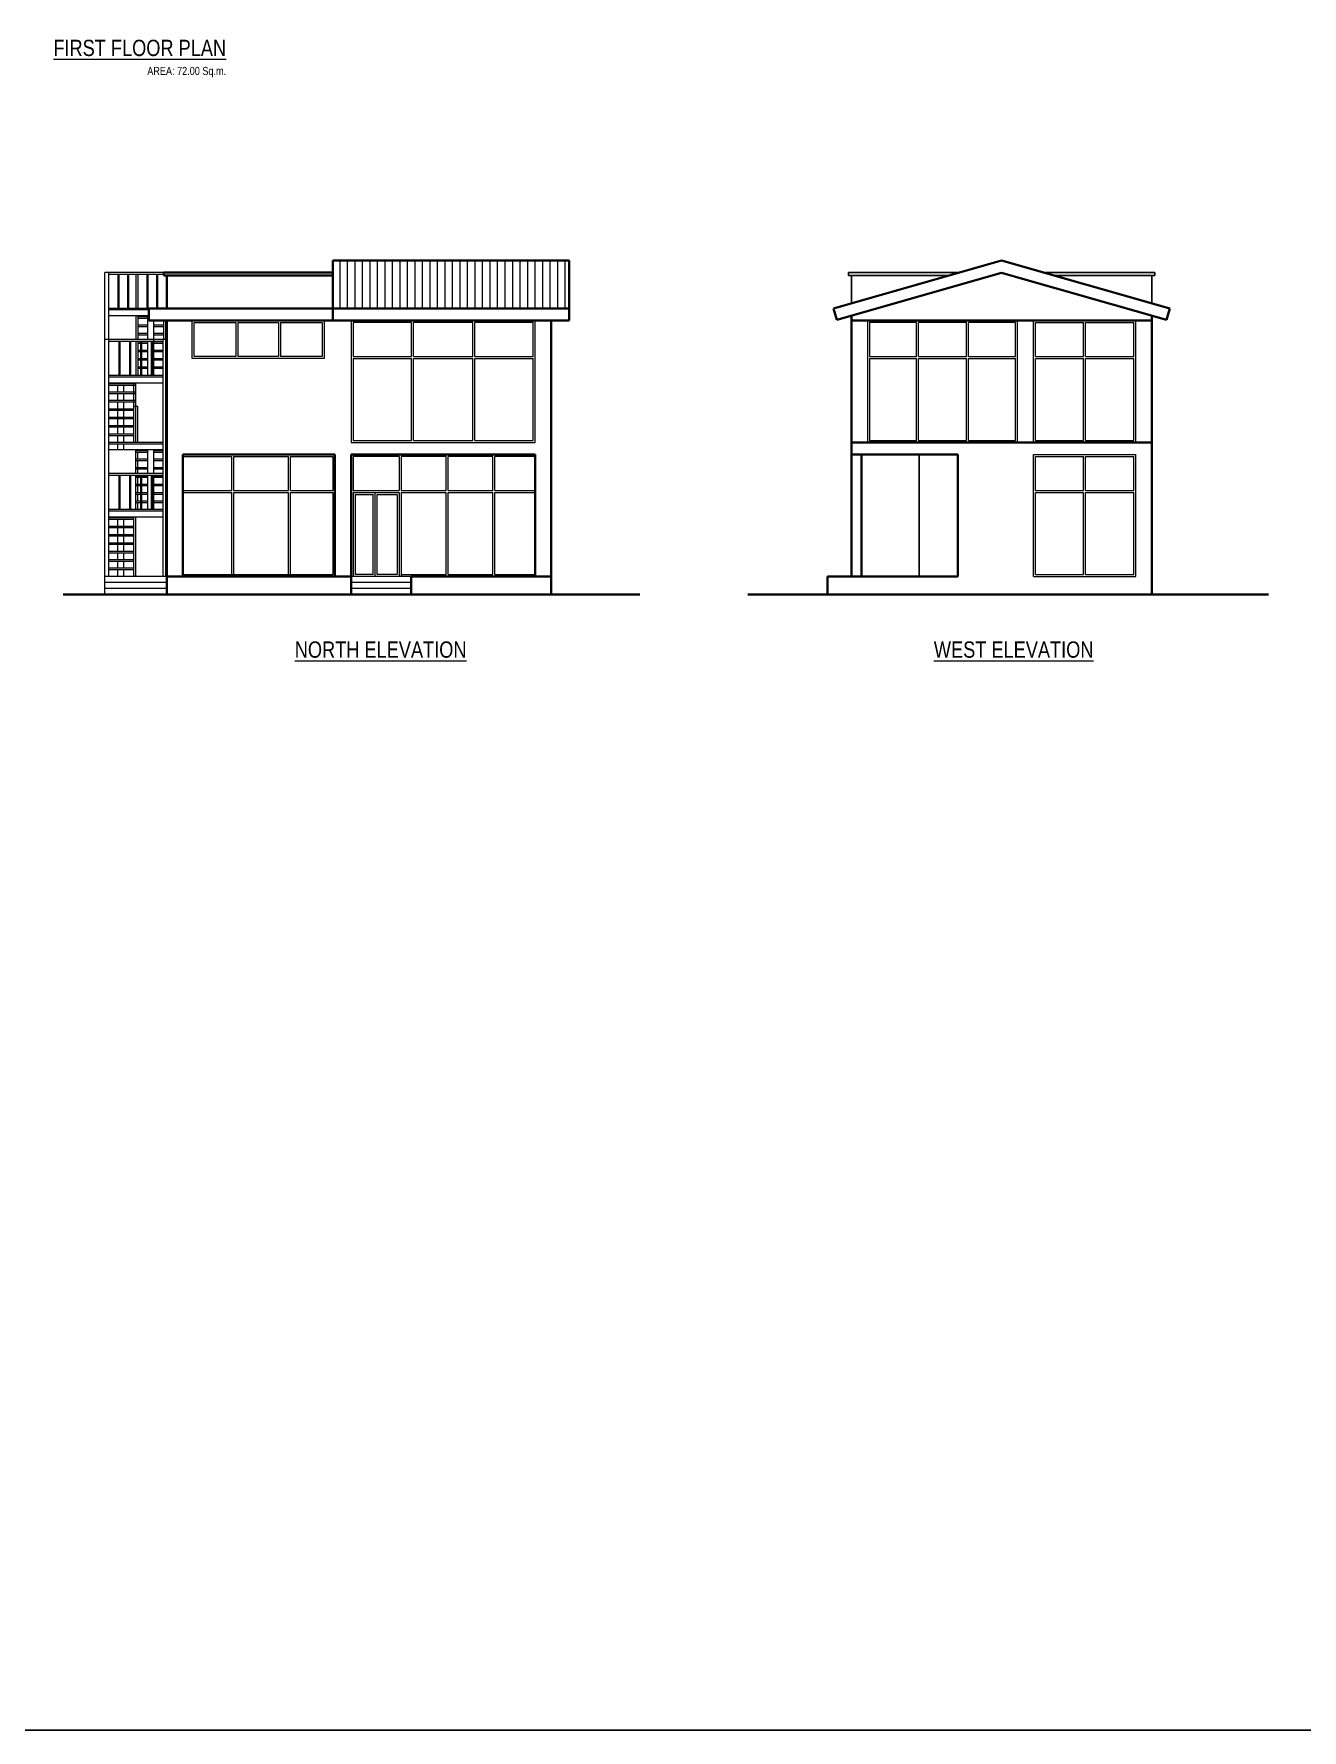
# Model space of a CAD drawing. Header units: millimetres. Extents: x 19543921 to 20171754, y -3528062 to -3222959.
# Drawn here: x 19633416 to 19665093, y -3316694 to -3274323 of the extents above; entities that cross this region are included whole.
import ezdxf

# ---------------------------------------------------------------- set-up
doc = ezdxf.new("R2010")
doc.units = ezdxf.units.MM
doc.header["$MEASUREMENT"] = 0
for name, color, linetype, lineweight in [('ele 1', 24, 'Continuous', 35), ('ele 2', 105, 'Continuous', 25), ('hach', 8, 'Continuous', 0), ('HACTH', 9, 'Continuous', 9), ('Staircase', 6, 'Continuous', 13), ('text', 142, 'Continuous', 9), ('wall', 1, 'Continuous', 35), ('Windows', 4, 'Continuous', 13)]:
    doc.layers.add(name, color=color, linetype=linetype, lineweight=lineweight)
doc.styles.add('DIM', font='arial.ttf', dxfattribs={"width": 0.8, "height": 45})

msp = doc.modelspace()

# ---------------------------------------------------------------- hatches: boundary and pattern name
at = {"layer": 'hach', "linetype": 'Continuous', "ltscale": 1000}
h = msp.add_hatch(dxfattribs=at)
h.set_pattern_fill('ANSI31', color=256, scale=1500, angle=45)
h.set_pattern_definition([(90, (5686.55, -1073.98), (-187.5, 0), [])])
h.paths.add_polyline_path([(19646786, -3281180.6), (19646786, -3279980.6), (19640885.4, -3279980.6), (19640885.4, -3281180.6)])

# ---------------------------------------------------------------- linework, layer by layer
at = {"linetype": 'Continuous', "ltscale": 1000}
msp.add_lwpolyline([(19609825.8, -3238768.8), (19700283.1, -3238768.8), (19700283.1, -3316694.1), (19609825.8, -3316694.1)], close=True, dxfattribs=at)
at = {"layer": 'ele 1', "linetype": 'Continuous', "ltscale": 1000}
for p, q in [((19636661, -3280280.6), (19636661, -3280355.6)), ((19640885.4, -3280280.6), (19636661, -3280280.6)), ((19646786, -3279980.6), (19640885.4, -3279980.6)), ((19640885.4, -3281180.6), (19640885.4, -3279980.6)), ((19646786, -3281180.6), (19646786, -3279980.6)), ((19657588.4, -3279980.6), (19653388.4, -3281180.6)), ((19657588.4, -3280292.6), (19653470.8, -3281469.1)), ((19661788.4, -3281180.6), (19657588.4, -3279980.6)), ((19661705.9, -3281469.1), (19657588.4, -3280292.6)), ((19640885.4, -3280355.6), (19636661, -3280355.6)), ((19636736, -3281180.6), (19636286, -3281180.6)), ((19636286, -3281180.6), (19636286, -3281480.6)), ((19640885.4, -3281180.6), (19636736, -3281180.6)), ((19640885.4, -3281180.6), (19646786, -3281180.6)), ((19640885.4, -3281180.6), (19640885.4, -3281480.6)), ((19646786, -3281480.6), (19646786, -3281180.6)), ((19653388.4, -3281180.6), (19653470.8, -3281469.1)), ((19661788.4, -3281180.6), (19661705.9, -3281469.1)), ((19646786, -3281480.6), (19636286, -3281480.6)), ((19646336, -3281480.6), (19646336, -3287880.6)), ((19653838.4, -3281364), (19653838.4, -3284830.6)), ((19661338.4, -3281480.6), (19653838.4, -3281480.6)), ((19661338.4, -3281364), (19661338.4, -3288330.6)), ((19661338.4, -3284530.6), (19653838.4, -3284530.6)), ((19640933.5, -3284830.6), (19637136, -3284830.6)), ((19640936.2, -3287880.6), (19640936.2, -3284830.6)), ((19645936, -3284830.6), (19641336.2, -3284830.6)), ((19641336.2, -3287880.6), (19641336.2, -3284830.6)), ((19645936, -3284830.6), (19645936, -3287880.6)), ((19656496, -3284830.6), (19653838.4, -3284830.6)), ((19656496, -3287880.6), (19656496, -3284830.6)), ((19653238.4, -3287880.6), (19653238.4, -3288330.6)), ((19653838.4, -3287880.6), (19653238.4, -3287880.6)), ((19653838.4, -3287880.6), (19656496, -3287880.6))]:
    msp.add_line(p, q, dxfattribs=at)
for points in [[(19636736, -3281180.6), (19636736, -3280355.6)], [(19636736, -3287880.6), (19636736, -3284830.6), (19636736, -3284530.6), (19636736, -3281480.6)], [(19637136, -3287880.6), (19637136, -3284830.6)]]:
    msp.add_lwpolyline(points, dxfattribs=at)
msp.add_lwpolyline([(19653838.4, -3284830.6), (19654088.4, -3284830.6), (19654088.4, -3287880.6), (19653838.4, -3287880.6)], close=True, dxfattribs=at)
at = {"layer": 'ele 2', "linetype": 'Continuous', "ltscale": 1000}
for p, q in [((19653763.4, -3280280.6), (19653763.4, -3280355.6)), ((19656538.4, -3280280.6), (19653763.4, -3280280.6)), ((19661413.4, -3280280.6), (19658638.4, -3280280.6)), ((19661413.4, -3280280.6), (19661413.4, -3280355.6)), ((19656275.9, -3280355.6), (19653763.4, -3280355.6)), ((19653838.4, -3281052), (19653838.4, -3280355.6)), ((19661413.4, -3280355.6), (19658900.9, -3280355.6)), ((19661338.4, -3281052), (19661338.4, -3280355.6)), ((19655528.4, -3284830.6), (19655528.4, -3287880.6))]:
    msp.add_line(p, q, dxfattribs=at)
at = {"layer": 'HACTH', "linetype": 'Continuous', "ltscale": 1000}
for p, q in [((19635285.3, -3280280.6), (19635185.3, -3280280.6)), ((19635185.3, -3281955.6), (19635185.3, -3280280.6)), ((19636661, -3280280.6), (19635285.3, -3280280.6)), ((19635285.3, -3281955.6), (19635285.3, -3280280.6)), ((19635285.3, -3281210.6), (19635285.3, -3280280.6)), ((19636661, -3280330.6), (19635285.3, -3280330.6)), ((19635514, -3280330.6), (19635514, -3281180.6)), ((19635539, -3280330.6), (19635539, -3281180.6)), ((19635755.9, -3280330.6), (19635755.9, -3281180.6)), ((19635780.9, -3280330.6), (19635780.9, -3281180.6)), ((19635960.3, -3280330.6), (19635960.3, -3281180.6)), ((19636010.3, -3280330.6), (19636010.3, -3281180.6)), ((19636239.7, -3280330.6), (19636239.7, -3281180.6)), ((19636264.7, -3280330.6), (19636264.7, -3281180.6)), ((19636481.6, -3280330.6), (19636481.6, -3281180.6)), ((19636506.6, -3280330.6), (19636506.6, -3281180.6)), ((19635285.3, -3281360.6), (19635285.3, -3281210.6)), ((19635960.3, -3281360.6), (19635960.3, -3281955.6)), ((19636010.3, -3281360.6), (19636010.3, -3281955.6)), ((19636260.6, -3281955.6), (19636260.6, -3281360.6)), ((19636410.6, -3282855.6), (19636410.6, -3281480.6)), ((19635960.3, -3282005.6), (19635960.3, -3282855.6)), ((19636010.3, -3282005.6), (19636010.3, -3282855.6)), ((19636260.6, -3282855.6), (19636260.6, -3282005.6)), ((19635510, -3283065), (19635510, -3283035.6)), ((19635510, -3283274.3), (19635510, -3283095)), ((19635510, -3283483.7), (19635510, -3283304.3)), ((19635660, -3283065), (19635660, -3283035.6)), ((19635660, -3283274.3), (19635660, -3283095)), ((19635660, -3283483.7), (19635660, -3283304.3)), ((19635910.3, -3283630.6), (19635910.3, -3283035.6)), ((19635960.3, -3284530.6), (19635960.3, -3283035.6)), ((19635510, -3283693.1), (19635510, -3283513.7)), ((19635510, -3283902.5), (19635510, -3283723.1)), ((19635660, -3283693.1), (19635660, -3283513.7)), ((19635660, -3283902.5), (19635660, -3283723.1)), ((19636010.3, -3283630.6), (19635910.3, -3283630.6)), ((19635910.3, -3284530.6), (19635910.3, -3283630.6)), ((19636010.3, -3284530.6), (19636010.3, -3283630.6)), ((19635510, -3284111.8), (19635510, -3283932.5)), ((19635510, -3284321.2), (19635510, -3284141.8)), ((19635660, -3284111.8), (19635660, -3283932.5)), ((19635660, -3284321.2), (19635660, -3284141.8)), ((19635510, -3284530.6), (19635510, -3284351.2)), ((19635510, -3284710.6), (19635510, -3284560.6)), ((19635660, -3284530.6), (19635660, -3284351.2)), ((19635660, -3284710.6), (19635660, -3284560.6)), ((19636636, -3284710.6), (19635285.3, -3284710.6)), ((19635960.3, -3285305.6), (19635960.3, -3284710.6)), ((19636010.3, -3284740), (19636010.3, -3284710.6)), ((19636010.3, -3284949.3), (19636010.3, -3284770)), ((19636010.3, -3285158.7), (19636010.3, -3284979.3)), ((19636260.6, -3284740), (19636260.6, -3284710.6)), ((19636260.6, -3285305.6), (19636260.6, -3284740)), ((19636410.6, -3284740), (19636410.6, -3284710.6)), ((19636410.6, -3285305.6), (19636410.6, -3284740)), ((19635960.3, -3286205.6), (19635960.3, -3285355.6)), ((19636010.3, -3285305.6), (19636010.3, -3285188.7)), ((19636010.3, -3285368.1), (19636010.3, -3285355.6)), ((19636010.3, -3285577.5), (19636010.3, -3285398.1)), ((19636260.6, -3286205.6), (19636260.6, -3285355.6)), ((19636410.6, -3286205.6), (19636410.6, -3285355.6)), ((19636010.3, -3285786.8), (19636010.3, -3285607.5)), ((19636010.3, -3285996.2), (19636010.3, -3285816.8)), ((19636010.3, -3286205.6), (19636010.3, -3286026.2)), ((19635510, -3286415), (19635510, -3286385.6)), ((19635510, -3286624.3), (19635510, -3286445)), ((19635510, -3286833.7), (19635510, -3286654.3)), ((19635660, -3286415), (19635660, -3286385.6)), ((19635660, -3286624.3), (19635660, -3286445)), ((19635660, -3286833.7), (19635660, -3286654.3)), ((19635910.3, -3287880.6), (19635910.3, -3286385.6)), ((19635960.3, -3287880.6), (19635960.3, -3286385.6)), ((19635510, -3287043.1), (19635510, -3286863.7)), ((19635510, -3287252.5), (19635510, -3287073.1)), ((19635660, -3287043.1), (19635660, -3286863.7)), ((19635660, -3287252.5), (19635660, -3287073.1)), ((19635510, -3287461.8), (19635510, -3287282.5)), ((19635510, -3287671.2), (19635510, -3287491.8)), ((19635660, -3287461.8), (19635660, -3287282.5)), ((19635660, -3287671.2), (19635660, -3287491.8)), ((19635510, -3287880.6), (19635510, -3287701.2)), ((19635660, -3287880.6), (19635660, -3287701.2))]:
    msp.add_line(p, q, dxfattribs=at)
for points in [[(19636286, -3281180.6), (19635285.3, -3281180.6)], [(19635285.3, -3281210.6), (19635960.3, -3281210.6)], [(19635285.3, -3281360.6), (19635960.3, -3281360.6)], [(19635960.3, -3281210.6), (19636286, -3281210.6)], [(19635960.3, -3281360.6), (19636286, -3281360.6)], [(19636260.6, -3281390), (19636010.3, -3281390)], [(19636010.3, -3281420), (19636260.6, -3281420)], [(19636260.6, -3281599.3), (19636010.3, -3281599.3)], [(19636661, -3281599.3), (19636410.6, -3281599.3)], [(19636010.3, -3281629.3), (19636260.6, -3281629.3)], [(19636260.6, -3281808.7), (19636010.3, -3281808.7)], [(19636010.3, -3281838.7), (19636260.6, -3281838.7)], [(19636083.2, -3282018.1), (19636010.3, -3282018.1)], [(19636410.6, -3281629.3), (19636661, -3281629.3)], [(19636661, -3281808.7), (19636410.6, -3281808.7)], [(19636410.6, -3281838.7), (19636661, -3281838.7)], [(19636010.3, -3282048.1), (19636083.2, -3282048.1)], [(19636083.2, -3282227.5), (19636010.3, -3282227.5)], [(19636010.3, -3282257.5), (19636083.2, -3282257.5)], [(19636083.2, -3282436.8), (19636010.3, -3282436.8)], [(19636108.2, -3282048.1), (19636260.6, -3282048.1)], [(19636260.6, -3282227.5), (19636108.2, -3282227.5)], [(19636108.2, -3282257.5), (19636260.6, -3282257.5)], [(19636260.6, -3282436.8), (19636108.2, -3282436.8)], [(19636410.6, -3282048.1), (19636636, -3282048.1)], [(19636636, -3282227.5), (19636410.6, -3282227.5)], [(19636410.6, -3282257.5), (19636636, -3282257.5)], [(19636636, -3282436.8), (19636410.6, -3282436.8)], [(19636010.3, -3282466.8), (19636083.2, -3282466.8)], [(19636083.2, -3282646.2), (19636010.3, -3282646.2)], [(19636010.3, -3282676.2), (19636083.2, -3282676.2)], [(19636108.2, -3282466.8), (19636260.6, -3282466.8)], [(19636260.6, -3282646.2), (19636108.2, -3282646.2)], [(19636108.2, -3282676.2), (19636260.6, -3282676.2)], [(19636410.6, -3282466.8), (19636636, -3282466.8)], [(19636636, -3282646.2), (19636410.6, -3282646.2)], [(19636410.6, -3282676.2), (19636636, -3282676.2)], [(19635510, -3283065), (19635285.3, -3283065)], [(19635285.3, -3283095), (19635510, -3283095)], [(19635510, -3283274.3), (19635285.3, -3283274.3)], [(19635285.3, -3283304.3), (19635510, -3283304.3)], [(19635510, -3283095), (19635960.3, -3283095), (19635960.3, -3283065), (19635510, -3283065)], [(19635510, -3283304.3), (19635960.3, -3283304.3), (19635960.3, -3283274.3), (19635510, -3283274.3)], [(19635510, -3283483.7), (19635285.3, -3283483.7)], [(19635285.3, -3283513.7), (19635510, -3283513.7)], [(19635510, -3283693.1), (19635285.3, -3283693.1)], [(19635285.3, -3283723.1), (19635510, -3283723.1)], [(19635510, -3283513.7), (19635960.3, -3283513.7), (19635960.3, -3283483.7), (19635510, -3283483.7)], [(19635910.3, -3283693.1), (19635510, -3283693.1)], [(19635510, -3283723.1), (19635910.3, -3283723.1)], [(19635960.3, -3283723.1), (19635960.3, -3283693.1)], [(19635510, -3283902.5), (19635285.3, -3283902.5)], [(19635285.3, -3283932.5), (19635510, -3283932.5)], [(19635510, -3284111.8), (19635285.3, -3284111.8)], [(19635285.3, -3284141.8), (19635510, -3284141.8)], [(19635910.3, -3283902.5), (19635510, -3283902.5)], [(19635510, -3283932.5), (19635910.3, -3283932.5)], [(19635910.3, -3284111.8), (19635510, -3284111.8)], [(19635510, -3284141.8), (19635910.3, -3284141.8)], [(19635960.3, -3283932.5), (19635960.3, -3283902.5)], [(19635960.3, -3284141.8), (19635960.3, -3284111.8)], [(19635510, -3284321.2), (19635285.3, -3284321.2)], [(19635285.3, -3284351.2), (19635510, -3284351.2)], [(19635510, -3284530.6), (19635285.3, -3284530.6)], [(19635285.3, -3284560.6), (19635510, -3284560.6)], [(19635910.3, -3284321.2), (19635510, -3284321.2)], [(19635510, -3284351.2), (19635910.3, -3284351.2)], [(19636636, -3284530.6), (19635510, -3284530.6)], [(19635510, -3284560.6), (19636636, -3284560.6)], [(19635960.3, -3284351.2), (19635960.3, -3284321.2)], [(19636260.6, -3284740), (19635960.3, -3284740)], [(19635960.3, -3284770), (19636260.6, -3284770)], [(19636260.6, -3284949.3), (19635960.3, -3284949.3)], [(19635960.3, -3284979.3), (19636260.6, -3284979.3)], [(19636636, -3284740), (19636410.6, -3284740)], [(19636410.6, -3284770), (19636636, -3284770)], [(19636636, -3284949.3), (19636410.6, -3284949.3)], [(19636410.6, -3284979.3), (19636636, -3284979.3)], [(19636260.6, -3285158.7), (19635960.3, -3285158.7)], [(19635960.3, -3285188.7), (19636260.6, -3285188.7)], [(19636083.2, -3285368.1), (19635960.3, -3285368.1)], [(19635960.3, -3285398.1), (19636083.2, -3285398.1)], [(19636260.6, -3285368.1), (19636108.2, -3285368.1)], [(19636108.2, -3285398.1), (19636260.6, -3285398.1)], [(19636636, -3285158.7), (19636410.6, -3285158.7)], [(19636410.6, -3285188.7), (19636636, -3285188.7)], [(19636636, -3285368.1), (19636410.6, -3285368.1)], [(19636410.6, -3285398.1), (19636636, -3285398.1)], [(19636083.2, -3285577.5), (19635960.3, -3285577.5)], [(19635960.3, -3285607.5), (19636083.2, -3285607.5)], [(19636083.2, -3285786.8), (19635960.3, -3285786.8)], [(19635960.3, -3285816.8), (19636083.2, -3285816.8)], [(19636260.6, -3285577.5), (19636108.2, -3285577.5)], [(19636108.2, -3285607.5), (19636260.6, -3285607.5)], [(19636260.6, -3285786.8), (19636108.2, -3285786.8)], [(19636108.2, -3285816.8), (19636260.6, -3285816.8)], [(19636636, -3285577.5), (19636410.6, -3285577.5)], [(19636410.6, -3285607.5), (19636636, -3285607.5)], [(19636636, -3285786.8), (19636410.6, -3285786.8)], [(19636410.6, -3285816.8), (19636636, -3285816.8)], [(19636083.2, -3285996.2), (19635960.3, -3285996.2)], [(19635960.3, -3286026.2), (19636083.2, -3286026.2)], [(19636260.6, -3285996.2), (19636108.2, -3285996.2)], [(19636108.2, -3286026.2), (19636260.6, -3286026.2)], [(19636636, -3285996.2), (19636410.6, -3285996.2)], [(19636410.6, -3286026.2), (19636636, -3286026.2)], [(19635510, -3286415), (19635285.3, -3286415)], [(19635285.3, -3286445), (19635510, -3286445)], [(19635510, -3286624.3), (19635285.3, -3286624.3)], [(19635285.3, -3286654.3), (19635510, -3286654.3)], [(19635910.3, -3286415), (19635510, -3286415)], [(19635510, -3286445), (19635910.3, -3286445)], [(19635910.3, -3286624.3), (19635510, -3286624.3)], [(19635510, -3286654.3), (19635910.3, -3286654.3)], [(19635510, -3286833.7), (19635285.3, -3286833.7)], [(19635285.3, -3286863.7), (19635510, -3286863.7)], [(19635510, -3287043.1), (19635285.3, -3287043.1)], [(19635285.3, -3287073.1), (19635510, -3287073.1)], [(19635910.3, -3286833.7), (19635510, -3286833.7)], [(19635510, -3286863.7), (19635910.3, -3286863.7)], [(19635910.3, -3287043.1), (19635510, -3287043.1)], [(19635510, -3287073.1), (19635910.3, -3287073.1)], [(19635510, -3287252.5), (19635285.3, -3287252.5)], [(19635285.3, -3287282.5), (19635510, -3287282.5)], [(19635510, -3287461.8), (19635285.3, -3287461.8)], [(19635285.3, -3287491.8), (19635510, -3287491.8)], [(19635910.3, -3287252.5), (19635510, -3287252.5)], [(19635510, -3287282.5), (19635910.3, -3287282.5)], [(19635910.3, -3287461.8), (19635510, -3287461.8)], [(19635510, -3287491.8), (19635910.3, -3287491.8)], [(19635510, -3287671.2), (19635285.3, -3287671.2)], [(19635285.3, -3287701.2), (19635510, -3287701.2)], [(19635910.3, -3287671.2), (19635510, -3287671.2)], [(19635510, -3287701.2), (19635910.3, -3287701.2)]]:
    msp.add_lwpolyline(points, dxfattribs=at)
at = {"layer": 'Staircase', "linetype": 'Continuous', "ltscale": 1000}
for p, q in [((19636661, -3281955.6), (19636661, -3281480.6)), ((19636711, -3287880.6), (19636711, -3281480.6)), ((19635185.3, -3288330.6), (19635185.3, -3281955.6)), ((19635285.3, -3287880.6), (19635285.3, -3281955.6)), ((19635542.9, -3282855.6), (19635542.9, -3282005.6)), ((19635567.9, -3282855.6), (19635567.9, -3282005.6)), ((19635813.1, -3282855.6), (19635813.1, -3282005.6)), ((19635838.1, -3282855.6), (19635838.1, -3282005.6)), ((19636083.2, -3282855.6), (19636083.2, -3282005.6)), ((19636108.2, -3282855.6), (19636108.2, -3282005.6)), ((19636353.4, -3282855.6), (19636353.4, -3282005.6)), ((19636378.4, -3282855.6), (19636378.4, -3282005.6)), ((19636636, -3281955.6), (19636636, -3287880.6)), ((19635542.9, -3286205.6), (19635542.9, -3285355.6)), ((19635567.9, -3286205.6), (19635567.9, -3285355.6)), ((19635813.1, -3286205.6), (19635813.1, -3285355.6)), ((19635838.1, -3286205.6), (19635838.1, -3285355.6)), ((19636083.2, -3286205.6), (19636083.2, -3285355.6)), ((19636108.2, -3286205.6), (19636108.2, -3285355.6)), ((19636353.4, -3286205.6), (19636353.4, -3285355.6)), ((19636378.4, -3286205.6), (19636378.4, -3285355.6)), ((19636736, -3287880.6), (19635185.3, -3287880.6)), ((19642836.2, -3287880.6), (19641336.2, -3287880.6)), ((19636736, -3288030.6), (19635185.3, -3288030.6)), ((19636736, -3288180.6), (19635185.3, -3288180.6)), ((19642836.2, -3288030.6), (19641336.2, -3288030.6)), ((19642836.2, -3288180.6), (19641336.2, -3288180.6))]:
    msp.add_line(p, q, dxfattribs=at)
for points in [[(19636711, -3281955.6), (19635185.3, -3281955.6)], [(19636636, -3282005.6), (19635285.3, -3282005.6)], [(19636260.6, -3282018.1), (19636108.2, -3282018.1)], [(19636636, -3282018.1), (19636410.6, -3282018.1)], [(19636636, -3282855.6), (19635285.3, -3282855.6)], [(19635285.3, -3282885.6), (19636636, -3282885.6)], [(19635285.3, -3283035.6), (19636636, -3283035.6)], [(19636636, -3285305.6), (19635285.3, -3285305.6)], [(19636636, -3285355.6), (19635285.3, -3285355.6)], [(19636636, -3286205.6), (19635285.3, -3286205.6)], [(19635285.3, -3286235.6), (19636636, -3286235.6)], [(19635285.3, -3286385.6), (19636636, -3286385.6)]]:
    msp.add_lwpolyline(points, dxfattribs=at)
at = {"layer": 'wall', "linetype": 'Continuous', "ltscale": 1000}
for p, q in [((19641336.2, -3287880.6), (19636736, -3287880.6)), ((19636736, -3287880.6), (19636736, -3288330.6)), ((19641336.2, -3287880.6), (19641336.2, -3288330.6)), ((19642836.2, -3287880.6), (19642836.2, -3288330.6)), ((19642836.2, -3287880.6), (19646336, -3287880.6)), ((19646336, -3287880.6), (19646336, -3288330.6)), ((19648548.6, -3288330.6), (19634147.1, -3288330.6)), ((19664255.7, -3288330.6), (19651249.4, -3288330.6))]:
    msp.add_line(p, q, dxfattribs=at)
at = {"layer": 'Windows', "linetype": 'Continuous', "ltscale": 1000}
for p, q in [((19637416.2, -3281530.6), (19638457.6, -3281530.6)), ((19637416.2, -3282380.6), (19637416.2, -3281530.6)), ((19638457.6, -3281530.6), (19638457.6, -3282380.6)), ((19638507.6, -3281530.6), (19639524, -3281530.6)), ((19638507.6, -3281530.6), (19638507.6, -3282380.6)), ((19639524, -3281530.6), (19639524, -3282380.6)), ((19639574, -3281530.6), (19640615.4, -3281530.6)), ((19639574, -3281530.6), (19639574, -3282380.6)), ((19640615.4, -3281530.6), (19640615.4, -3282380.6)), ((19642844.5, -3282380.6), (19642844.5, -3281530.6)), ((19642894.5, -3282380.6), (19642894.5, -3281530.6)), ((19644377.7, -3282380.6), (19644377.7, -3281530.6)), ((19644427.7, -3282380.6), (19644427.7, -3281530.6)), ((19655461.7, -3282380.6), (19655461.7, -3281530.6)), ((19655511.7, -3282380.6), (19655511.7, -3281530.6)), ((19656710, -3282380.6), (19656710, -3281530.6)), ((19656760, -3282380.6), (19656760, -3281530.6)), ((19658383.4, -3284530.6), (19658383.4, -3281480.6)), ((19658383.4, -3281480.6), (19660938.4, -3281480.6)), ((19658433.4, -3281530.6), (19659635.9, -3281530.6)), ((19658433.4, -3282380.6), (19658433.4, -3281530.6)), ((19659635.9, -3282380.6), (19659635.9, -3281530.6)), ((19659685.9, -3281530.6), (19660888.4, -3281530.6)), ((19659685.9, -3282380.6), (19659685.9, -3281530.6)), ((19660888.4, -3282380.6), (19660888.4, -3281530.6)), ((19660938.4, -3284530.6), (19660938.4, -3281480.6)), ((19638457.6, -3282380.6), (19637416.2, -3282380.6)), ((19639524, -3282380.6), (19638507.6, -3282380.6)), ((19640615.4, -3282380.6), (19639574, -3282380.6)), ((19641386.2, -3282380.6), (19642844.5, -3282380.6)), ((19641386.2, -3282430.6), (19642844.5, -3282430.6)), ((19642844.5, -3284480.6), (19642844.5, -3282430.6)), ((19642894.5, -3282380.6), (19644377.7, -3282380.6)), ((19642894.5, -3284480.6), (19642894.5, -3282430.6)), ((19642894.5, -3282430.6), (19644377.7, -3282430.6)), ((19644377.7, -3284480.6), (19644377.7, -3282430.6)), ((19644427.7, -3282380.6), (19645886, -3282380.6)), ((19644427.7, -3284480.6), (19644427.7, -3282430.6)), ((19644427.7, -3282430.6), (19645886, -3282430.6)), ((19654288.4, -3282380.6), (19655461.7, -3282380.6)), ((19654288.4, -3282430.6), (19655461.7, -3282430.6)), ((19655461.7, -3284480.6), (19655461.7, -3282430.6)), ((19655511.7, -3282380.6), (19656710, -3282380.6)), ((19655511.7, -3284480.6), (19655511.7, -3282430.6)), ((19655511.7, -3282430.6), (19656710, -3282430.6)), ((19656710, -3284480.6), (19656710, -3282430.6)), ((19656760, -3282380.6), (19657933.4, -3282380.6)), ((19656760, -3284480.6), (19656760, -3282430.6)), ((19656760, -3282430.6), (19657933.4, -3282430.6)), ((19658433.4, -3282380.6), (19659635.9, -3282380.6)), ((19658433.4, -3282430.6), (19659635.9, -3282430.6)), ((19658433.4, -3284480.6), (19658433.4, -3282430.6)), ((19659635.9, -3284480.6), (19659635.9, -3282430.6)), ((19659685.9, -3282380.6), (19660888.4, -3282380.6)), ((19659685.9, -3284480.6), (19659685.9, -3282430.6)), ((19659685.9, -3282430.6), (19660888.4, -3282430.6)), ((19660888.4, -3284480.6), (19660888.4, -3282430.6)), ((19658383.4, -3284530.6), (19660938.4, -3284530.6)), ((19658433.4, -3284480.6), (19659635.9, -3284480.6)), ((19659685.9, -3284480.6), (19660888.4, -3284480.6)), ((19640936.2, -3284830.6), (19637136, -3284830.6)), ((19637136, -3284880.6), (19638356.1, -3284880.6)), ((19638356.1, -3285730.6), (19638356.1, -3284880.6)), ((19638406.1, -3285730.6), (19638406.1, -3284880.6)), ((19638406.1, -3284880.6), (19639771.1, -3284880.6)), ((19639771.1, -3285730.6), (19639771.1, -3284880.6)), ((19639821.1, -3285730.6), (19639821.1, -3284880.6)), ((19639821.1, -3284880.6), (19640886.2, -3284880.6)), ((19640886.2, -3284880.6), (19640886.2, -3285730.6)), ((19641336.2, -3284830.6), (19641336.2, -3287880.6)), ((19642536.2, -3284880.6), (19641386.2, -3284880.6)), ((19641386.2, -3284880.6), (19641386.2, -3285730.6)), ((19643709.2, -3284880.6), (19642586.2, -3284880.6)), ((19643709.2, -3285730.6), (19643709.2, -3284880.6)), ((19643759.2, -3285730.6), (19643759.2, -3284880.6)), ((19644874.8, -3284880.6), (19643759.2, -3284880.6)), ((19644874.8, -3285730.6), (19644874.8, -3284880.6)), ((19645936, -3284880.6), (19644924.8, -3284880.6)), ((19644924.8, -3285730.6), (19644924.8, -3284880.6)), ((19658383.4, -3287880.6), (19658383.4, -3284830.6)), ((19658383.4, -3284830.6), (19660938.4, -3284830.6)), ((19658433.4, -3284880.6), (19659635.9, -3284880.6)), ((19658433.4, -3285730.6), (19658433.4, -3284880.6)), ((19659635.9, -3285730.6), (19659635.9, -3284880.6)), ((19659685.9, -3284880.6), (19660888.4, -3284880.6)), ((19659685.9, -3285730.6), (19659685.9, -3284880.6)), ((19660888.4, -3285730.6), (19660888.4, -3284880.6)), ((19660938.4, -3287880.6), (19660938.4, -3284830.6)), ((19637136, -3285730.6), (19638356.1, -3285730.6)), ((19637136, -3285780.6), (19638356.1, -3285780.6)), ((19638356.1, -3287880.6), (19638356.1, -3285780.6)), ((19638406.1, -3285730.6), (19639771.1, -3285730.6)), ((19638406.1, -3287880.6), (19638406.1, -3285780.6)), ((19638406.1, -3285780.6), (19639771.1, -3285780.6)), ((19639771.1, -3287880.6), (19639771.1, -3285780.6)), ((19639821.1, -3285730.6), (19640886.2, -3285730.6)), ((19639821.1, -3285780.6), (19640886.2, -3285780.6)), ((19639821.1, -3287880.6), (19639821.1, -3285780.6)), ((19640886.2, -3285780.6), (19640886.2, -3287830.6)), ((19641386.2, -3285730.6), (19642536.2, -3285730.6)), ((19641386.2, -3285780.6), (19642536.2, -3285780.6)), ((19641386.2, -3285780.6), (19641386.2, -3287880.6)), ((19641436.2, -3285830.6), (19641886.2, -3285830.6)), ((19641436.2, -3285830.6), (19641436.2, -3287830.6)), ((19641886.2, -3287830.6), (19641886.2, -3285830.6)), ((19641936.2, -3287880.6), (19641936.2, -3285780.6)), ((19641986.2, -3285830.6), (19642486.2, -3285830.6)), ((19641986.2, -3287830.6), (19641986.2, -3285830.6)), ((19642586.2, -3285730.6), (19643709.2, -3285730.6)), ((19642586.2, -3285780.6), (19642586.2, -3287880.6)), ((19642586.2, -3285780.6), (19643709.2, -3285780.6)), ((19643709.2, -3287830.6), (19643709.2, -3285780.6)), ((19643759.2, -3285730.6), (19644874.8, -3285730.6)), ((19643759.2, -3287830.6), (19643759.2, -3285780.6)), ((19643759.2, -3285780.6), (19644874.8, -3285780.6)), ((19644874.8, -3287830.6), (19644874.8, -3285780.6)), ((19644924.8, -3285730.6), (19645936, -3285730.6)), ((19644924.8, -3285780.6), (19645936, -3285780.6)), ((19644924.8, -3287830.6), (19644924.8, -3285780.6)), ((19658433.4, -3285730.6), (19659635.9, -3285730.6)), ((19658433.4, -3285780.6), (19659635.9, -3285780.6)), ((19658433.4, -3287830.6), (19658433.4, -3285780.6)), ((19659635.9, -3287830.6), (19659635.9, -3285780.6)), ((19659685.9, -3285730.6), (19660888.4, -3285730.6)), ((19659685.9, -3287830.6), (19659685.9, -3285780.6)), ((19659685.9, -3285780.6), (19660888.4, -3285780.6)), ((19660888.4, -3287830.6), (19660888.4, -3285780.6)), ((19641886.2, -3287830.6), (19641436.2, -3287830.6)), ((19642486.2, -3287830.6), (19641986.2, -3287830.6)), ((19642586.2, -3287830.6), (19643709.2, -3287830.6)), ((19658383.4, -3287880.6), (19660938.4, -3287880.6)), ((19658433.4, -3287830.6), (19659635.9, -3287830.6)), ((19659685.9, -3287830.6), (19660888.4, -3287830.6))]:
    msp.add_line(p, q, dxfattribs=at)
for points in [[(19637366.2, -3281480.6), (19640665.4, -3281480.6), (19640665.4, -3282430.6), (19637366.2, -3282430.6)], [(19645936, -3281480.6), (19641336.2, -3281480.6), (19641336.2, -3284530.6), (19645936, -3284530.6)], [(19657983.4, -3281480.6), (19654238.4, -3281480.6), (19654238.4, -3284530.6), (19657983.4, -3284530.6)]]:
    msp.add_lwpolyline(points, close=True, dxfattribs=at)
for points in [[(19642844.5, -3281530.6), (19641386.2, -3281530.6), (19641386.2, -3282380.6)], [(19644377.7, -3281530.6), (19642894.5, -3281530.6)], [(19645886, -3282380.6), (19645886, -3281530.6), (19644427.7, -3281530.6)], [(19655461.7, -3281530.6), (19654288.4, -3281530.6), (19654288.4, -3282380.6)], [(19656710, -3281530.6), (19655511.7, -3281530.6)], [(19657933.4, -3282380.6), (19657933.4, -3281530.6), (19656760, -3281530.6)], [(19641386.2, -3282430.6), (19641386.2, -3284480.6), (19642844.5, -3284480.6)], [(19644427.7, -3284480.6), (19645886, -3284480.6), (19645886, -3282430.6)], [(19654288.4, -3282430.6), (19654288.4, -3284480.6), (19655461.7, -3284480.6)], [(19656760, -3284480.6), (19657933.4, -3284480.6), (19657933.4, -3282430.6)], [(19642894.5, -3284480.6), (19644377.7, -3284480.6)], [(19655511.7, -3284480.6), (19656710, -3284480.6)], [(19645936, -3284830.6), (19641336.2, -3284830.6)], [(19642536.2, -3284880.6), (19642536.2, -3285730.6)], [(19642586.2, -3284880.6), (19642586.2, -3285730.6)], [(19642486.2, -3285830.6), (19642486.2, -3287830.6)], [(19642536.2, -3285780.6), (19642536.2, -3287880.6)], [(19637136, -3287830.6), (19640886.2, -3287830.6)], [(19643759.2, -3287830.6), (19644874.8, -3287830.6)], [(19644924.8, -3287830.6), (19645936, -3287830.6)]]:
    msp.add_lwpolyline(points, dxfattribs=at)

# ---------------------------------------------------------------- texts
at = {"layer": 'text', "ltscale": 7, "char_height": 406.4, "style": 'DIM'}
for s, insert, attachment_point in [('{\\LFIRST FLOOR PLAN\\P\\H0.5x;\\lAREA: 72.00 Sq.m.}', (19638215.7, -3274469.3), 3), ('\\pi761.75177;{\\LNORTH ELEVATION}', (19639169.8, -3289499.4), 1), ('\\pi898.58604;{\\LWEST ELEVATION}', (19654996.4, -3289499.4), 1)]:
    msp.add_mtext_dynamic_manual_height_columns(s, width=5741.858, gutter_width=40, heights=[0], dxfattribs=dict(at, insert=insert, attachment_point=attachment_point))

doc.saveas('drawing.dxf')
